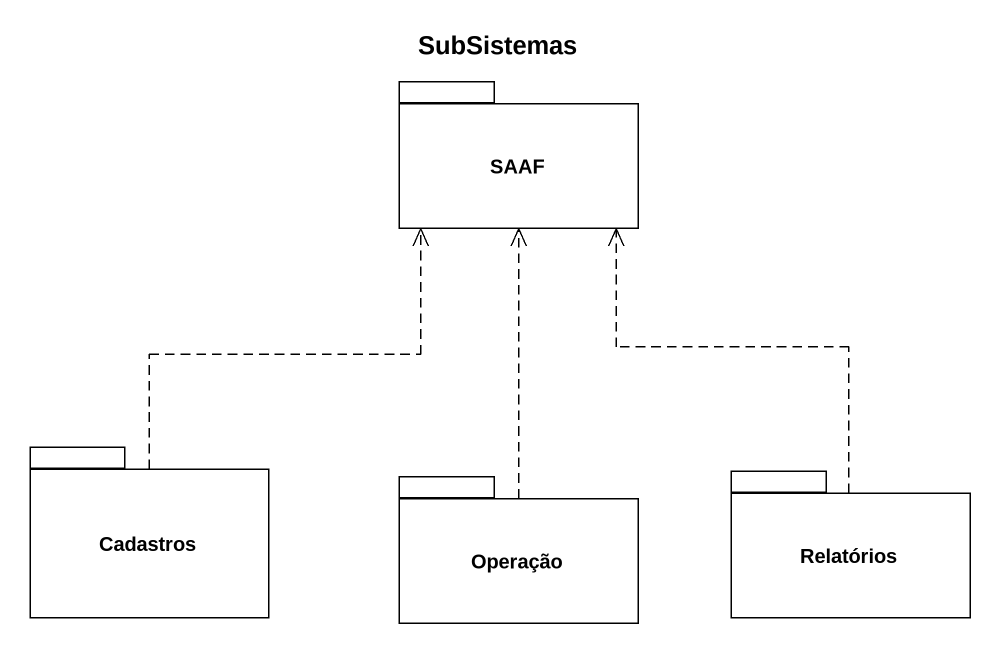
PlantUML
@startuml
title SubSistemas
package SAAF {
}
package Cadastros {
}
package Operação {
}
package Relatórios {
}
Cadastros .up.> SAAF
Operação .up.> SAAF
Relatórios .up.> SAAF
@enduml
